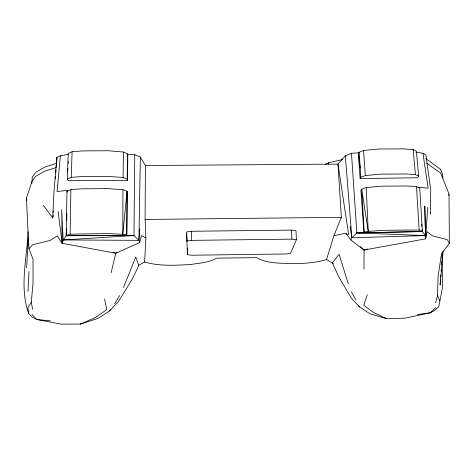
<?xml version="1.0" encoding="UTF-8"?>
<svg xmlns="http://www.w3.org/2000/svg" width="473" height="473" viewBox="0 0 473 473"><rect width="100%" height="100%" fill="white"/><g stroke="black" fill="none" stroke-linecap="round" stroke-linejoin="round"><path stroke-width="0.71" d="M56.849 161.689L56.855 157.414L60.39 155.647L68.177 154.446M58.067 211.271L62.194 243.311L63.146 239.947L66.208 235.725L66.953 191.187L70.885 189.614L81.386 188.828L107.667 188.597L122.921 189.697L122.803 234.289L126.699 234.839L126.847 235.318L133.971 235.548L138.92 240.343L139.712 242.554L115.761 253.25L62.194 243.311L57.233 236.009L50.014 240.479L32.702 244.73L28.971 248.609L33.015 259.269L33.045 282.801L31.307 302.17L32.613 309.425M363.991 269.131L364.039 250.034L360.278 246.563M138.246 265.56L144.643 261.983L145.891 237.966L145.105 219.46L145.406 165.52L140.351 157.113L134.74 154.718L127.816 154.352M126.699 234.839L127.024 191.293L122.921 189.697M62.194 243.311L61.673 209.764L63.146 239.947L133.971 235.548L134.74 154.718M127.503 180.509L127.166 179.178L127.474 153.831L123.429 152.034L108.382 150.745L82.456 150.911L72.091 151.75L68.201 153.5L67.355 178.995L68.017 180.627L127.503 180.509L127.805 155.274L127.474 153.831M127.166 179.178L123.086 177.517L123.429 152.034M66.185 235.53L70.158 234.182L70.885 189.614M63.146 239.947L138.92 240.343L140.351 157.113M435.568 302.791L437.549 295.672L438.039 276.817L441.457 253.853L449.35 243.323L449.025 194.06L440.712 173.1L426.776 163.203M133.971 235.548L66.208 235.725L66.445 228.406M66.711 220.359L66.93 213.778M67.355 178.995L71.275 177.363L72.091 151.75M43.439 205.418L52.757 217.929L53.857 193.132L56.855 157.414L56.222 166.999M28.043 291.291L28.977 271.508M26.683 267.736L28.268 237.842L26.47 198.01L32.04 181.248L32.223 177.192L35.918 172.213L45.03 166.928L56.293 163.392M28.144 231.746C26.878 259.056 19.281 286.809 28.628 313.564L32.377 317.288L36.77 319.529L61.242 324.129L80.564 324.082L98.059 318.353L109.499 310.974L118.445 301.526L132.068 279.448L138.826 265.507L135.739 256.993L123.554 287.418M55.447 178.8L55.595 176.589M55.838 172.899L56.027 169.949M144.643 261.983C159.584 266.435 175.353 265.3 190.708 264.519C199.405 263.018 208.806 262.746 216.593 258.163L256.638 257.631C267.286 263.798 280.53 263.041 292.474 263.573C303.944 263.609 315.497 262.87 326.536 259.517L333.92 235.714L345.763 233.165L350.824 239.965L364.039 250.034L425.588 238.853L427.728 207.499M440.517 279.153L440.109 284.988L441.906 265.708L442.409 252.18L442.001 258.016M440.623 277.698L440.824 274.783M441.078 271.135L441.185 269.675M441.54 264.573L441.693 262.385M138.92 240.343L139.76 228.755M67.592 171.918L67.858 168.282M68.236 163.185L68.343 161.731M31.839 183.441L32.04 181.248L35.735 176.328L44.852 171.108L56.133 167.608M60.39 155.647L57.103 191.535L67.698 190.317M443.136 251.086L442.107 262.007L442.598 286.957L438.767 306.699L434.604 310.465L430.312 312.789L405.278 318.134L386.607 318.743L369.845 313.7L359.374 306.817L351.072 297.795L338.556 276.427L332.383 262.84L339.088 254.308L348.335 284.019M52.757 217.929L53.242 215.079M53.011 212.2L53.248 210.946M425.588 238.853L424.795 206.092L425.588 238.853L427.149 231.646L432.363 235.861L447.269 239.616L449.35 243.323M111.155 272.72L115.761 253.25L116.955 252.428M139.712 242.554L141.474 235.584L145.891 237.966M448.646 195.461L449.025 194.06M367.29 294.726L363.802 305.327L373.759 312.582L386.607 318.743L385.56 318.075M333.92 235.714L341.329 217.338L338 164.107L345.32 155.723L351.469 153.282L358.315 152.832M296.405 239.728L290.523 253.292L286.135 253.977L191.618 255.219L187.414 254.645L186.581 231.989L191.394 231.267L291.48 230.109L295.986 230.718L296.405 239.728L291.888 239.143L191.488 240.367L186.664 241.07M350.824 239.965L351.859 237.759L356.849 232.911L422.371 231.528L425.404 235.578L351.859 237.759L350.079 226.36M351.469 153.282L356.849 232.911L422.371 231.528L419.74 188.035L416.482 186.563L406.65 185.972L381.374 186.191L366.214 187.539L361.703 189.188L360.946 190.459L363.891 232.521L364.234 232.042L361.703 189.188L368.242 231.409L383.449 230.316L408.938 230.02L419.196 230.103L422.472 231.338M359.108 152.312L358.374 153.737L360.119 178.587L417.517 177.742L418.658 176.133L416.4 151.23L413.166 149.563L403.457 148.871L378.501 149.025L363.548 150.485L359.108 152.312L360.864 177.263L360.119 178.587M109.499 310.974L110.25 309.744M114.602 303.755L119.693 295.501M31.307 302.17L27.937 307.562L28.628 313.564M81.374 323.201L80.564 324.082L95.777 317.318L106.756 309.584L104.563 298.895M435.598 307.657L430.312 312.789L417.476 314.504M325.264 164.391L328.487 162.724L342.789 159.513M360.864 177.263L365.351 175.554L380.446 174.17L405.615 173.969L415.412 174.596L418.658 176.133M364.039 250.034L367.586 249.005M364.234 232.042L368.242 231.409L366.214 187.539M71.275 177.363L81.734 176.565L107.897 176.352L123.086 177.517M358.516 153.654L360.207 167.956M70.158 234.182L107.46 233.538L122.803 234.289L127.024 191.293L127.361 192.576L126.847 235.318L66.208 235.725M145.105 219.46L341.329 217.338M145.406 165.52L338 164.107L348.684 234.856M356.849 232.911L425.404 235.578M50.333 320.818L36.77 319.529L32.01 314.433M418.374 187.202L428.124 188.213L422.963 153.234L415.903 152.164M112.941 252.416L115.761 253.25M422.963 153.234L425.848 154.919L430.714 189.72L430.477 213.908L430.247 212.501M326.536 259.517L333.435 263.621M425.83 158.65L440.316 169.098L442.462 173.898L442.858 177.848M346.301 233.662L347.377 234.655M358.611 305.588L359.374 306.817M351.368 291.871L355.927 299.847M437.549 295.672L439.908 300.828M66.953 191.187L67.397 192.233M26.47 198.01L26.725 200.162M421.709 224.19L421.91 226.39M422.176 229.328L422.371 231.528M413.166 149.563L415.412 174.596M345.32 155.723L351.859 237.759M363.548 150.485L365.351 175.554M28.268 237.842L28.971 248.609M416.482 186.563L419.196 230.103M328.487 162.724L328.564 164.096M186.658 233.402L187.072 241.147M291.48 230.109L291.888 239.143M191.394 231.267L191.488 240.367M187.355 248.219L187.414 254.645"/></g></svg>
